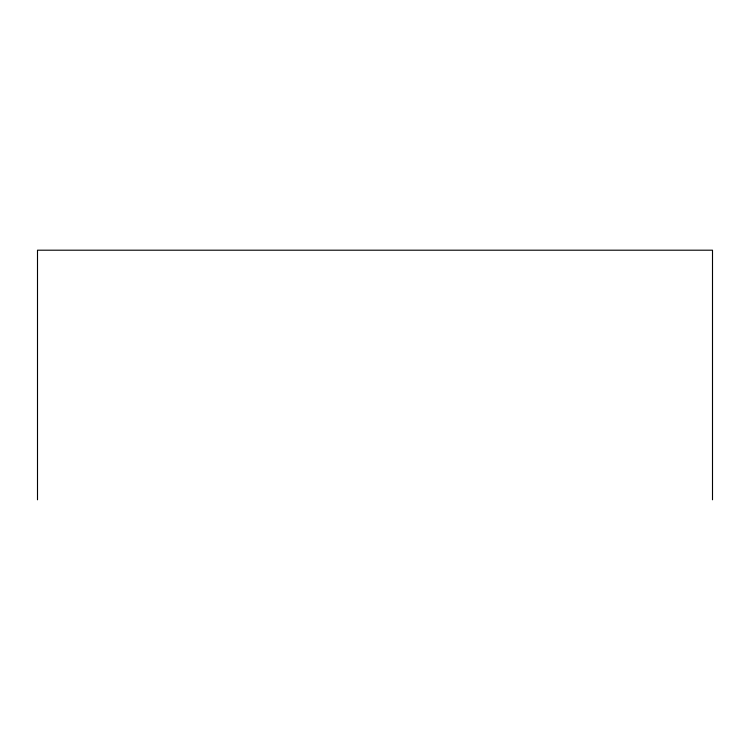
<?xml version="1.0" encoding="UTF-8"?>
<svg xmlns="http://www.w3.org/2000/svg" width="750" height="750" viewBox="0 0 750 750"><rect width="100%" height="100%" fill="white"/><g stroke="black" fill="none" stroke-linecap="round" stroke-linejoin="round"><path stroke-width="1.12" d="M712.5 499.8L712.5 250.2L37.5 250.2L37.5 499.8"/></g></svg>
